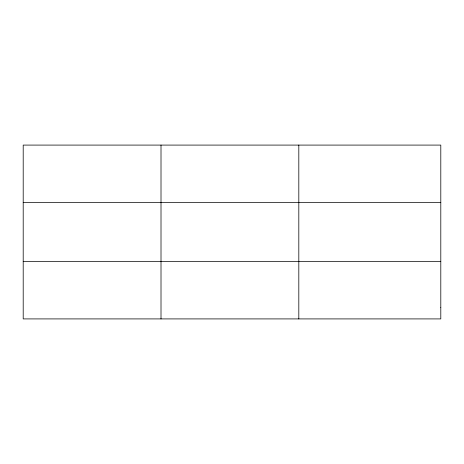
<?xml version="1.0" encoding="UTF-8"?>
<svg xmlns="http://www.w3.org/2000/svg" width="464" height="464" viewBox="0 0 464 464"><rect width="100%" height="100%" fill="white"/><g stroke="black" fill="none" stroke-linecap="round" stroke-linejoin="round"><path stroke-width="0.7" d="M161.008 318.913L161.008 145.087M298.816 318.913L298.816 145.087M23.2 202.449L440.8 202.449M23.2 261.551L440.8 261.551M440.8 307.441L440.8 318.913L23.2 318.913L23.2 145.087L440.8 145.087L440.8 307.441"/></g></svg>
